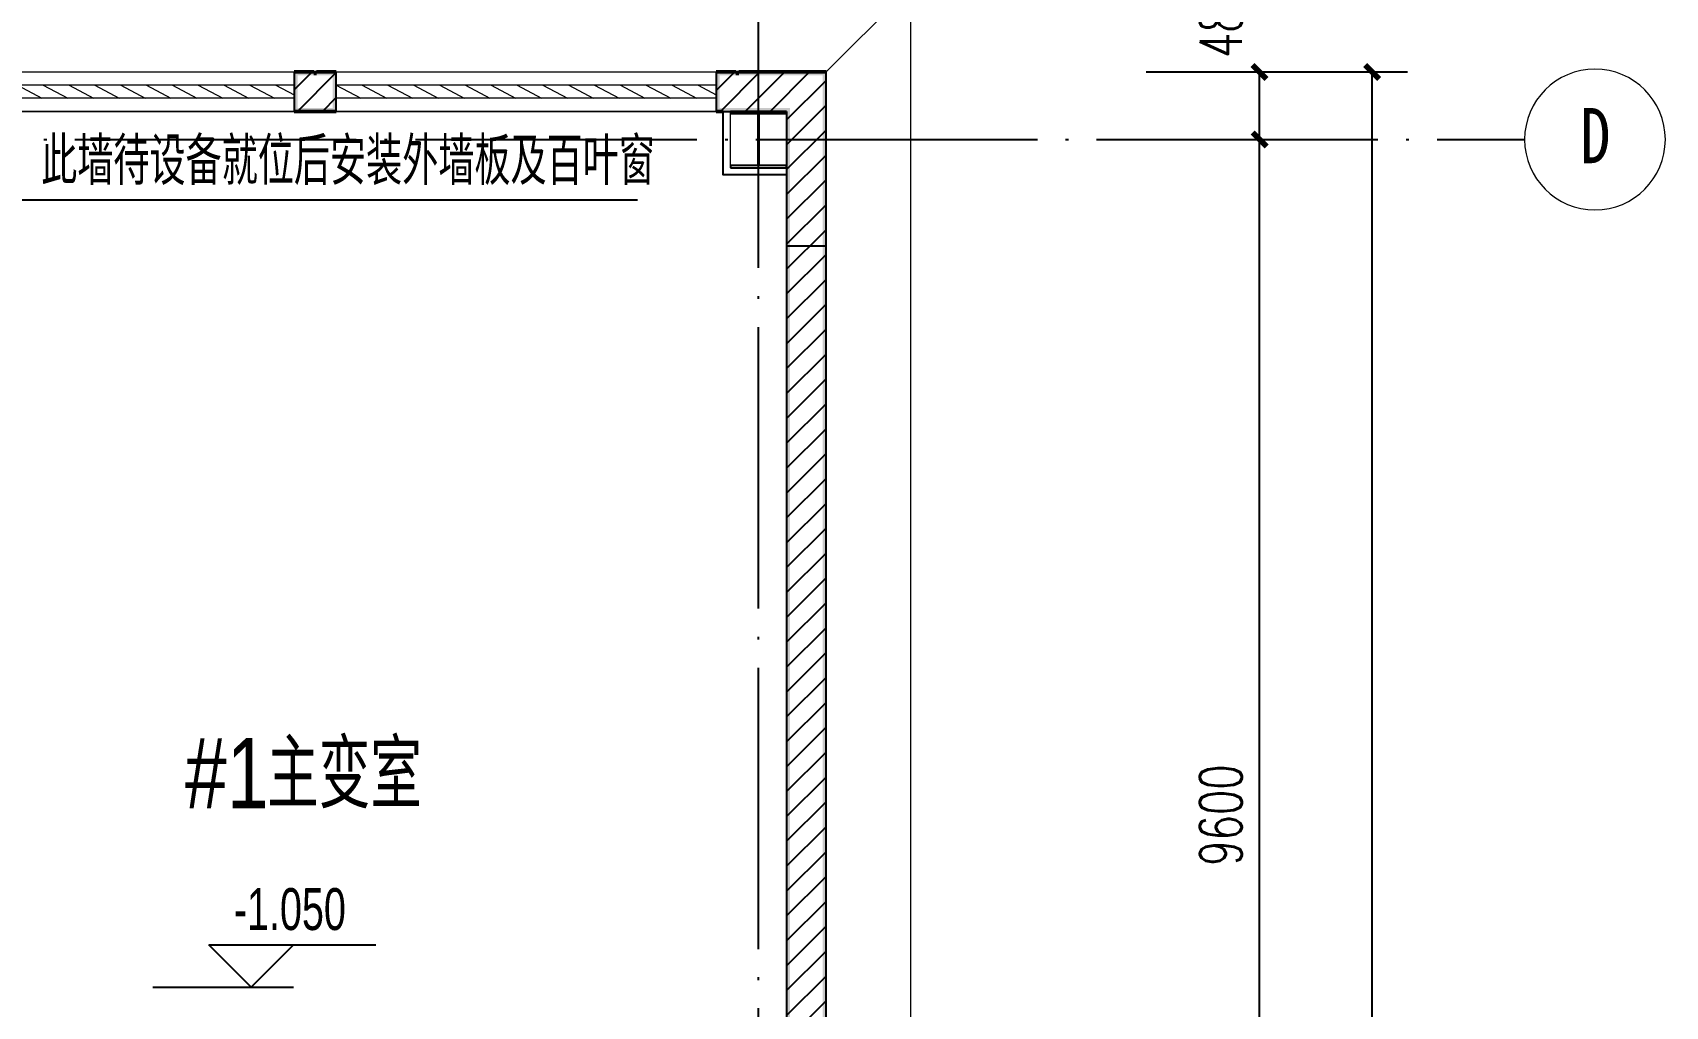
# Model space of a CAD drawing. Extents: x 3213259 to 3716512, y 332899 to 392399.
# Drawn here: x 3525925 to 3537527, y 377474 to 384393 of the extents above; entities that cross this region are included whole.
import ezdxf

# ---------------------------------------------------------------- set-up
doc = ezdxf.new("R2010")
doc.units = 0
doc.header["$LTSCALE"] = 1000
doc.header["$MEASUREMENT"] = 0
doc.linetypes.add('DOTE', pattern=[2.42, 2, -0.2, 0.02, -0.2])
doc.linetypes.add('HIDDEN', pattern=[0.375, 0.25, -0.125])
for name, color, linetype, lineweight in [('A-Wall', 2, 'Continuous', 9), ('JZX_ViewLine', 30, 'Continuous', 0), ('S-GRID-IDEN', 7, 'Continuous', 18), ('window', 141, 'Continuous', 5)]:
    doc.layers.add(name, color=color, linetype=linetype, lineweight=lineweight)
for name, color, linetype in [('AXIS', 3, 'Continuous'), ('COLUMN', 2, 'Continuous'), ('DIM_ELEV', 3, 'Continuous'), ('DIM_LEAD', 3, 'Continuous'), ('DOTE', 1, 'DOTE'), ('PUB_HATCH', 8, 'Continuous'), ('PUB_TEXT', 7, 'Continuous'), ('PUB_WALL', 9, 'Continuous'), ('sb', 6, 'Continuous'), ('WALL', 7, 'Continuous'), ('防火外包', 12, 'Continuous')]:
    doc.layers.add(name, color=color, linetype=linetype)
doc.styles.add('_TCH_DIM', font='sepd_tss.shx', dxfattribs={"bigfont": 'sepd_hzt.shx'})
doc.styles.add('_TCH_DIM_T3', font='SIMPLEX.shx', dxfattribs={"width": 0.705882, "bigfont": 'GBCBIG'})
doc.styles.add('sepd_yb2', font='sepd_gbe.shx', dxfattribs={"width": 0.8, "bigfont": 'sepd_gbc.shx'})
doc.dimstyles.new('_TCH_ARCH&&100', dxfattribs={"dimtxt": 297.5, "dimasz": 100, "dimexe": 250, "dimexo": 300, "dimgap": 126.25, "dimtad": 1, "dimdec": 0, "dimzin": 0, "dimdsep": 46, "dimtxsty": '_TCH_DIM_T3', "dimblk": 'ARCHTICK', "dimcen": 0.09, "dimclrt": 7, "dimazin": 2, "dimtfac": 1, "dimtdec": 0, "dimtix": 1, "dimtmove": 2, "dimatfit": 3, "dimfxl": 1, "dimtolj": 1, "dimtzin": 0, "dimarcsym": 0})
pattern_1 = [(45, (-451208.51, -430878.23), (-88.388383, 88.388383), [])]

# ---------------------------------------------------------------- blocks, each defined once
blk = doc.blocks.new('轴网 - M_轴线标头 - 圆-208176--3_200m层平面图')
at = {"layer": 'S-GRID-IDEN'}
blk.add_circle((0, 0), 5, dxfattribs=at)
blk = doc.blocks.new('400X400初设工字钢柱')
at = {"layer": 'COLUMN'}
for p, q in [((1414526, 738369), (1414126, 738369)), ((1414126, 738369), (1414126, 738353)), ((1414126, 738353), (1414321, 738353)), ((1414321, 738353), (1414321, 737985)), ((1414331, 737985), (1414331, 738353)), ((1414331, 738353), (1414526, 738353)), ((1414526, 738353), (1414526, 738369)), ((1414321, 737985), (1414126, 737985)), ((1414126, 737985), (1414126, 737969)), ((1414126, 737969), (1414526, 737969)), ((1414526, 737985), (1414331, 737985)), ((1414526, 737969), (1414526, 737985))]:
    blk.add_line(p, q, dxfattribs=at)
at = {"layer": 'JZX_ViewLine'}
blk.add_lwpolyline([(1414126, 738369), (1414526, 738369), (1414526, 737969), (1414126, 737969)], close=True, dxfattribs=at)
blk = doc.blocks.new('_ArchTick')
at = {"color": 0, "linetype": 'ByBlock', "const_width": 0.4}
blk.add_lwpolyline([(-0.5, -0.5), (0.5, 0.5)], dxfattribs=at)
blk = doc.blocks.new('*D76')
at = {"layer": 'AXIS', "color": 0, "lineweight": -2}
for p, q in [((1946573, 325945), (1947623, 325945)), ((1947373, 303385), (1947373, 325945)), ((1946573, 303385), (1947623, 303385))]:
    blk.add_line(p, q, dxfattribs=at)
at = {"layer": 'Defpoints', "color": 0}
for p in [(1946273, 325945), (1947373, 325945), (1946273, 303385)]:
    blk.add_point(p, dxfattribs=at)
at = {"layer": 'AXIS', "color": 0, "lineweight": -2, "xscale": 100, "yscale": 100, "zscale": 100}
for p, rotation in [((1947373, 325945), 90), ((1947373, 303385), 270)]:
    blk.add_blockref('_ArchTick', p, dxfattribs=dict(at, rotation=rotation))
at = {"layer": 'AXIS', "color": 7, "insert": (1947098, 314665), "char_height": 297.5, "attachment_point": 5, "rotation": 90, "style": '_TCH_DIM_T3'}
blk.add_mtext('\\A1;22560', dxfattribs=at)
blk = doc.blocks.new('*D77')
at = {"layer": 'AXIS', "color": 0, "lineweight": -2}
for p, q in [((1945767, 325945), (1946823, 325945)), ((1946573, 325465), (1946573, 325945)), ((1945767, 325465), (1946823, 325465))]:
    blk.add_line(p, q, dxfattribs=at)
at = {"layer": 'Defpoints', "color": 0}
for p in [(1945467, 325945), (1946573, 325945), (1945467, 325465)]:
    blk.add_point(p, dxfattribs=at)
at = {"layer": 'AXIS', "color": 0, "lineweight": -2, "xscale": 100, "yscale": 100, "zscale": 100}
for p, rotation in [((1946573, 325945), 90), ((1946573, 325465), 270)]:
    blk.add_blockref('_ArchTick', p, dxfattribs=dict(at, rotation=rotation))
at = {"layer": 'AXIS', "color": 7, "insert": (1946298, 326315), "char_height": 297.5, "attachment_point": 5, "rotation": 90, "style": '_TCH_DIM_T3'}
blk.add_mtext('\\A1;480', dxfattribs=at)
blk = doc.blocks.new('*D78')
at = {"layer": 'AXIS', "color": 0, "lineweight": -2}
for p, q in [((1945767, 325465), (1946823, 325465)), ((1946573, 315865), (1946573, 325465)), ((1945767, 315865), (1946823, 315865))]:
    blk.add_line(p, q, dxfattribs=at)
at = {"layer": 'Defpoints', "color": 0}
for p in [(1945467, 325465), (1946573, 325465), (1945467, 315865)]:
    blk.add_point(p, dxfattribs=at)
at = {"layer": 'AXIS', "color": 0, "lineweight": -2, "xscale": 100, "yscale": 100, "zscale": 100}
for p, rotation in [((1946573, 325465), 90), ((1946573, 315865), 270)]:
    blk.add_blockref('_ArchTick', p, dxfattribs=dict(at, rotation=rotation))
at = {"layer": 'AXIS', "color": 7, "insert": (1946298, 320665), "char_height": 297.5, "attachment_point": 5, "rotation": 90, "style": '_TCH_DIM_T3'}
blk.add_mtext('\\A1;9600', dxfattribs=at)
blk = doc.blocks.new('$WINLIB2D$00000039')
at = {"color": 0}
for points in [[(-0.5, 0.5), (-0.5, -0.5)], [(0.5, 0.5), (-0.5, 0.5)], [(0.5, -0.5), (0.5, 0.5)], [(-0.5, 0.1667), (0.5, 0.1667)], [(-0.3839, -0.1667), (-0.448, 0.1667)], [(-0.3159, -0.1667), (-0.38, 0.1667)], [(-0.2479, -0.1667), (-0.312, 0.1667)], [(-0.1799, -0.1667), (-0.244, 0.1667)], [(-0.1119, -0.1667), (-0.176, 0.1667)], [(-0.0439, -0.1667), (-0.108, 0.1667)], [(0.0241, -0.1667), (-0.04, 0.1667)], [(0.0921, -0.1667), (0.028, 0.1667)], [(0.16, -0.1667), (0.0959, 0.1667)], [(0.228, -0.1667), (0.1639, 0.1667)], [(0.296, -0.1667), (0.2319, 0.1667)], [(0.364, -0.1667), (0.2999, 0.1667)], [(0.432, -0.1667), (0.3679, 0.1667)], [(0.5, -0.1667), (0.4359, 0.1667)], [(-0.4519, -0.1667), (-0.5, 0.0836)], [(-0.5, -0.1667), (0.5, -0.1667)], [(0.5, -0.5), (-0.5, -0.5)]]:
    blk.add_lwpolyline(points, dxfattribs=at)
blk = doc.blocks.new('D1')
at = {"layer": 'PUB_HATCH'}
h = blk.add_hatch(dxfattribs=at)
h.set_pattern_fill('普通砖', color=256, scale=50, style=0)
h.set_pattern_definition(pattern_1)
h.paths.add_polyline_path([(1939712.3, 325665.1), (1940012.3, 325665.1), (1940012.3, 325945.1), (1939712.3, 325945.1)])
h = blk.add_hatch(dxfattribs=at)
h.set_pattern_fill('普通砖', color=256, scale=50, style=0)
h.set_pattern_definition(pattern_1)
h.paths.add_polyline_path([(1943212.3, 325665.1), (1943492.3, 325945.1), (1942712.3, 325945.1), (1942712.3, 325665.1)])
h = blk.add_hatch(dxfattribs=at)
h.set_pattern_fill('普通砖', color=256, scale=50, style=0)
h.set_pattern_definition([(45, (-451208.51, -430878.26), (-88.388383, 88.388383), [])])
h.paths.add_polyline_path([(1943492.3, 325945.1), (1943212.3, 325665.1), (1943212.3, 314185.1), (1943492.3, 314185.1)])
at = {"layer": 'PUB_WALL'}
for points in [[(1940012.3, 325945.1), (1939712.3, 325945.1), (1939737.3, 325920.1), (1939987.3, 325920.1)], [(1939712.3, 325945.1), (1939712.3, 325665.1), (1939737.3, 325690.1), (1939737.3, 325920.1)], [(1940012.3, 325665.1), (1940012.3, 325945.1), (1939987.3, 325920.1), (1939987.3, 325690.1)], [(1943492.3, 325945.1), (1942712.3, 325945.1), (1942737.3, 325920.1), (1943467.3, 325920.1)], [(1942712.3, 325945.1), (1942712.3, 325665.1), (1942737.3, 325690.1), (1942737.3, 325920.1)], [(1943492.3, 314185.1), (1943492.3, 325945.1), (1943467.3, 325920.1), (1943467.3, 314210.1)], [(1939712.3, 325665.1), (1940012.3, 325665.1), (1939987.3, 325690.1), (1939737.3, 325690.1)], [(1942712.3, 325665.1), (1943212.3, 325665.1), (1943237.3, 325690.1), (1942737.3, 325690.1)], [(1943212.3, 325665.1), (1943212.3, 314185.1), (1943237.3, 314210.1), (1943237.3, 325690.1)]]:
    blk.add_hatch(color=2, dxfattribs=at).paths.add_polyline_path(points)
at = {"layer": 'A-Wall'}
for p, q in [((1937012.3, 325945.1), (1939712.3, 325945.1)), ((1940012.3, 325945.1), (1942712.3, 325945.1)), ((1939712.3, 325665.1), (1937012.3, 325665.1)), ((1942712.3, 325665.1), (1940012.3, 325665.1)), ((1942762.3, 325665.1), (1942812.3, 325665.1))]:
    blk.add_line(p, q, dxfattribs=at)
at = {"layer": 'A-Wall', "lineweight": 50}
for p, q in [((1939712.3, 325945.1), (1939852.3, 325945.1)), ((1939852.3, 325945.1), (1939852.3, 325935.1)), ((1939852.3, 325935.1), (1939872.3, 325935.1)), ((1940012.3, 325945.1), (1939872.3, 325945.1)), ((1939872.3, 325945.1), (1939872.3, 325935.1)), ((1942712.3, 325945.1), (1942852.3, 325945.1)), ((1942852.3, 325945.1), (1942852.3, 325935.1)), ((1942852.3, 325935.1), (1942872.3, 325935.1)), ((1942872.3, 325945.1), (1943492.3, 325945.1)), ((1942872.3, 325945.1), (1942872.3, 325935.1)), ((1940012.3, 325665.1), (1939712.3, 325665.1)), ((1942762.3, 325665.1), (1942712.3, 325665.1))]:
    blk.add_line(p, q, dxfattribs=at)
at = {"layer": 'DIM_ELEV'}
for p, q in [((1939407.5, 319443.5), (1939107.5, 319743.5)), ((1939107.5, 319743.5), (1940293.1, 319743.5)), ((1939407.5, 319443.5), (1939707.5, 319743.5)), ((1938707.5, 319443.5), (1939707.5, 319443.5))]:
    blk.add_line(p, q, dxfattribs=at)
at = {"layer": 'DIM_LEAD'}
blk.add_line((1937757.5, 325037.7), (1942152.8, 325037.7), dxfattribs=at)
at = {"layer": 'DOTE'}
for p, q in [((1943012.3, 300352.3), (1943012.3, 329397.5)), ((1892174.5, 325465.1), (1948456.4, 325465.1))]:
    blk.add_line(p, q, dxfattribs=at)
at = {"layer": 'JZX_ViewLine'}
for p, q in [((1943492.3, 325945.1), (1944092.3, 326545.1)), ((1944092.3, 326545.1), (1944092.3, 302785.1))]:
    blk.add_line(p, q, dxfattribs=at)
at = {"layer": 'WALL', "color": 2}
for p, q in [((1940012.3, 325945.1), (1939712.3, 325945.1)), ((1939712.3, 325945.1), (1939712.3, 325665.1)), ((1940012.3, 325665.1), (1940012.3, 325945.1)), ((1943492.3, 325945.1), (1942712.3, 325945.1)), ((1942712.3, 325945.1), (1942712.3, 325665.1)), ((1943492.3, 314185.1), (1943492.3, 325945.1)), ((1939712.3, 325665.1), (1940012.3, 325665.1)), ((1942712.3, 325665.1), (1943212.3, 325665.1)), ((1943212.3, 325665.1), (1943212.3, 314185.1))]:
    blk.add_line(p, q, dxfattribs=at)
at = {"layer": '防火外包'}
blk.add_lwpolyline([(1943212.3, 325215.1), (1942762.3, 325215.1), (1942762.3, 325665.1)], dxfattribs=at)
at = {"layer": 'COLUMN'}
blk.add_blockref('400X400初设工字钢柱', (528686.4, -412704.1), dxfattribs=at)
at = {"layer": 'S-GRID-IDEN', "xscale": -99.99999999999993, "yscale": 99.99999999999993, "zscale": 99.99999999999993, "rotation": 90.00000000000058}
blk.add_blockref('轴网 - M_轴线标头 - 圆-208176--3_200m层平面图', (1948956.4, 325465.1), dxfattribs=at)
at = {"layer": 'window', "color": 0, "xscale": -2700, "yscale": -280, "zscale": -2700}
for p in [(1938362.3, 325805.1), (1941362.3, 325805.1)]:
    blk.add_blockref('$WINLIB2D$00000039', p, dxfattribs=at)
at = {"layer": 'PUB_TEXT'}
for s, height, style, width, p in [('此墙待设备就位后安装外墙板及百叶窗', 337.589, 'sepd_yb2', 0.8, (1937914.8, 325142.7)), ('#1', 500, 'sepd_yb2', 0.8, (1938936.8, 320713.8)), ('主变室', 482.27, 'sepd_yb2', 0.8, (1939520.2, 320713.8)), ('-1.050', 297.5, '_TCH_DIM', 0.705882, (1939284, 319848.5))]:
    blk.add_text(s, height=height, dxfattribs=dict(at, style=style, width=width)).set_placement(p)
at = {"layer": 'S-GRID-IDEN', "lineweight": 15, "insert": (1948959, 325689.8), "char_height": 393.182, "width": 347.943, "attachment_point": 2, "line_spacing_factor": 0.887216, "style": 'sepd_yb2'}
blk.add_mtext('\\f黑体|b0|i0|c134|p49|;D', dxfattribs=at)
at = {"layer": 'AXIS', "color": 3}
dim = blk.add_linear_dim(base=(1946573.2, 325945.1), p1=(1945466.8, 325465.1), p2=(1945466.8, 325945.1), angle=90, dimstyle='_TCH_ARCH&&100', dxfattribs=at)
dim.commit()
dim.dimension.update_dxf_attribs({"geometry": '*D77', "text_midpoint": (1946298.2, 326315.1), "dimtype": 129})
for p1, p2, distance, picture, middle in [((1946273.1, 303385.1), (1946273.1, 325945.1), -1100.1, '*D76', (1947098.2, 314665.1)), ((1945466.8, 315865.1), (1945466.8, 325465.1), -1106.4, '*D78', (1946298.2, 320665.1))]:
    dim = blk.add_aligned_dim(p1=p1, p2=p2, distance=distance, dimstyle='_TCH_ARCH&&100', dxfattribs=at)
    dim.commit()
    dim.dimension.update_dxf_attribs({"geometry": picture, "text_midpoint": middle})

msp = doc.modelspace()

# ---------------------------------------------------------------- linework, layer by layer
msp.add_line((3531282.891, 382878.548), (3531562.891, 382878.548))

# ---------------------------------------------------------------- block references
at = {"layer": 'sb', "color": 1, "linetype": 'HIDDEN', "lineweight": 25, "ltscale": 2}
msp.add_blockref('D1', (1588070.633, 58168.405), dxfattribs=at)

doc.saveas('drawing.dxf')
